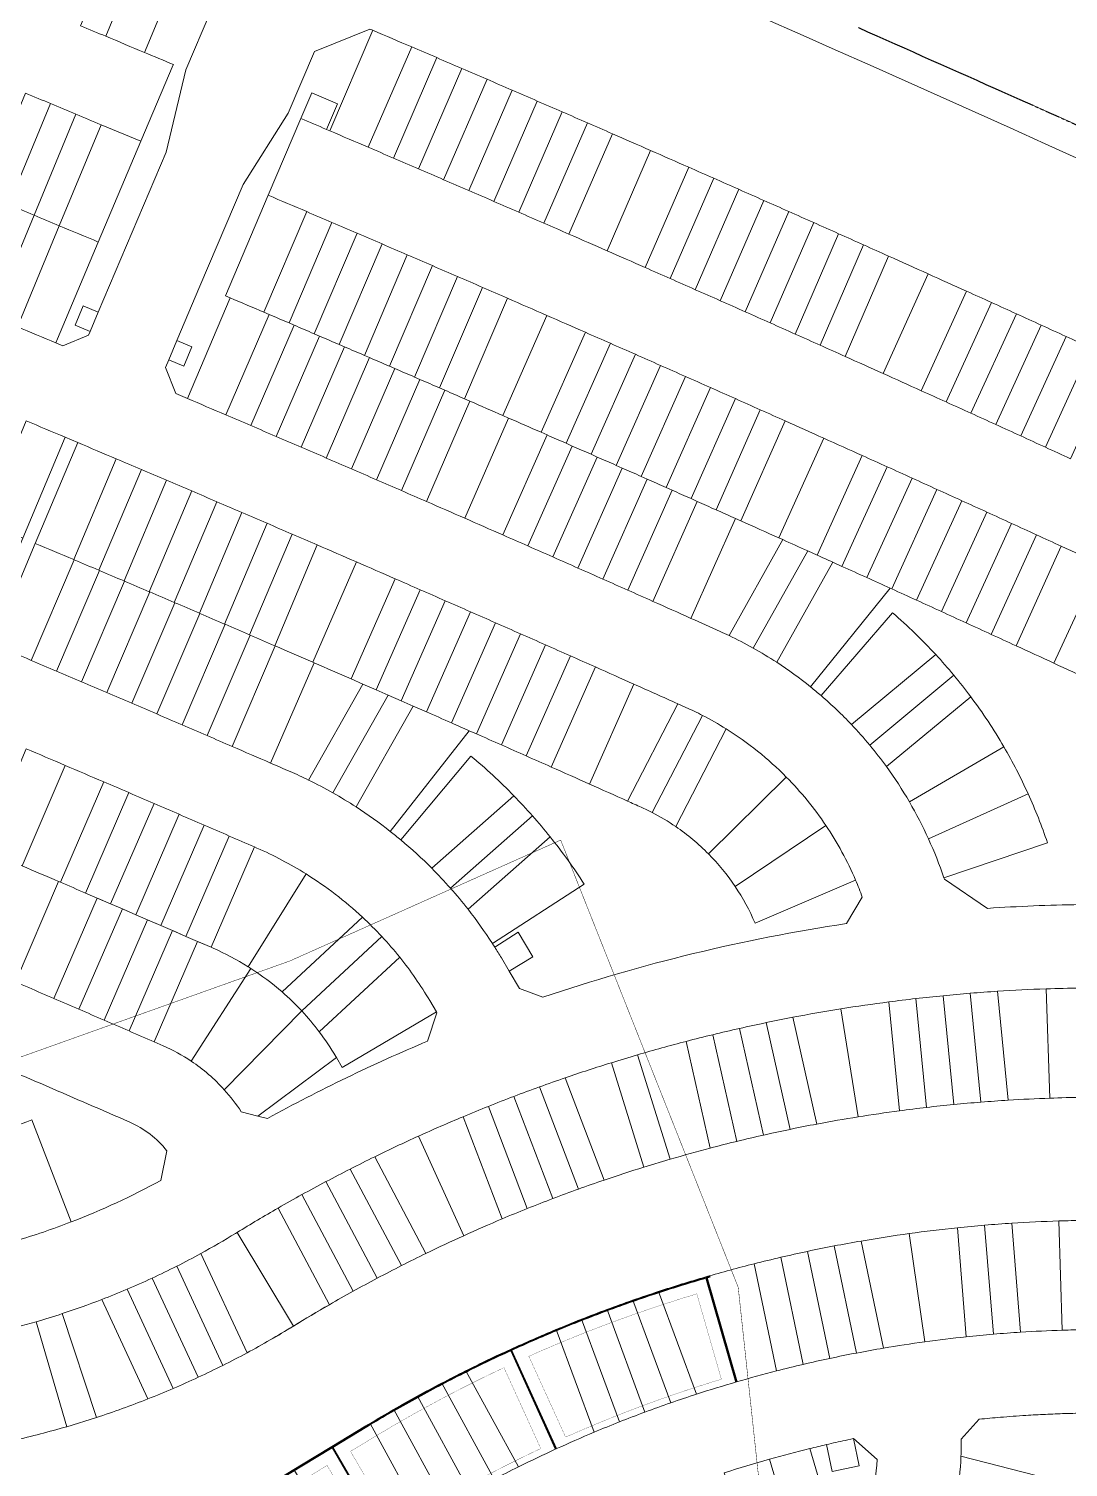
# Model space of a CAD drawing. Header units: centimetres. Extents: x -6122352 to 4157695, y -1694241 to 1947892.
# Drawn here: x 1946806 to 2174982, y -156000 to 159717 of the extents above; entities that cross this region are included whole.
import ezdxf

# ---------------------------------------------------------------- set-up
doc = ezdxf.new("R2010")
doc.units = ezdxf.units.CM
doc.header["$MEASUREMENT"] = 0
doc.linetypes.add('23585-XR-AR-DAMAC PLOT LIMITS$0$PHANTOM2', pattern=[1.25, 0.625, -0.125, 0.125, -0.125, 0.125, -0.125])
doc.linetypes.add('XR-AR-END-SETTING OUT PLAN$0$23261-XR-AR-SI-GF$0$HIDDEN', pattern=[0.375, 0.25, -0.125])
for name, color, linetype, lineweight, true_color in [('08-Compound Wall-2', 6, 'Continuous', 25, 0xff00ff), ('23585-XR-AR-DAMAC PLOT LIMITS$0$1-End units', 7, 'Continuous', 5, 0xf8991e), ('23585-XR-AR-DAMAC PLOT LIMITS$0$1-Open Space', 7, 'Continuous', 5, 0x90cf5a), ('23585-XR-AR-DAMAC PLOT LIMITS$0$1-Utility', 7, 'Continuous', 5, 0x8db1ff)]:
    doc.layers.add(name, color=color, linetype=linetype, lineweight=lineweight, true_color=true_color)
for name, color, linetype in [('23585-XR-AR-BOUNDARY WALLS AND SETBACKS$0$setback', 7, 'XR-AR-END-SETTING OUT PLAN$0$23261-XR-AR-SI-GF$0$HIDDEN'), ('23585-XR-AR-DAMAC PLOT LIMITS$0$PROJECT_LIMIT', 1, 'Continuous'), ('@MI-REF LAYER', 7, 'Continuous')]:
    doc.layers.add(name, color=color, linetype=linetype)
doc.layers.add('23585-XR-AR-DAMAC PLOT LIMITS$0$1-Mid units', color=41, linetype='Continuous', lineweight=5)
doc.layers.add('A-ANNO-TEXT', color=3, linetype='Continuous', lineweight=25)
doc.layers.add('23585-XR-AR-DAMAC PLOT LIMITS$0$D-Phase New', color=7, linetype='Continuous', true_color=0x000080)

# ---------------------------------------------------------------- blocks, each defined once
blk = doc.blocks.new('23585-XR-AR-BOUNDARY WALLS AND SETBACKS')
at = {"layer": '08-Compound Wall-2'}
for points in [[(497874.08, 2770322.56, -0.008688), (497877.61, 2770332.85, -0.004792), (497879.7, 2770338.48, -0.00479), (497881.91, 2770344.06, -0.00479), (497884.22, 2770349.6, -0.004792), (497886.64, 2770355.09, -0.008718), (497891.3, 2770364.96)], [(497896.93, 2770315.23), (497874.3, 2770322.59, -0.008609), (497877.79, 2770332.78, -0.004792), (497879.89, 2770338.41, -0.00479), (497882.09, 2770343.98, -0.00479), (497884.4, 2770349.52, -0.004792), (497886.82, 2770355.01, -0.008638), (497891.44, 2770364.78), (497912.75, 2770354.19)], [(497891.3, 2770364.96, -0.000678), (497891.68, 2770365.72, -0.000678)], [(497891.52, 2770364.96, -0.000679), (497891.9, 2770365.72, -0.000679)], [(497863.29, 2770279.23), (497865.02, 2770287.85, -0.000808), (497865.22, 2770288.84, -0.004793), (497866.47, 2770294.71, -0.00479), (497867.84, 2770300.55, -0.00479), (497869.32, 2770306.37, -0.004792), (497870.91, 2770312.15, -0.008684), (497874.08, 2770322.56)], [(497886.76, 2770274.21), (497863.5, 2770279.28), (497865.21, 2770287.81, -0.000808), (497865.41, 2770288.8, -0.004793), (497866.67, 2770294.66, -0.00479), (497868.04, 2770300.5, -0.00479), (497869.52, 2770306.31, -0.004792), (497871.11, 2770312.1, -0.008603), (497874.24, 2770322.4), (497896.87, 2770315.04)]]:
    blk.add_lwpolyline(points, format="xyb", dxfattribs=at)
for points in [[(497891.52, 2770364.96), (497912.84, 2770354.37)], [(497880.78, 2770244.4), (497857.2, 2770248.89), (497859, 2770257.86), (497860.18, 2770263.74), (497861.36, 2770269.63), (497861.75, 2770271.56), (497863.29, 2770279.23)], [(497880.82, 2770244.6), (497857.44, 2770249.05), (497859.2, 2770257.82), (497860.38, 2770263.7), (497861.56, 2770269.59), (497861.95, 2770271.52), (497863.46, 2770279.09), (497886.72, 2770274.01)]]:
    blk.add_lwpolyline(points, dxfattribs=at)
at = {"layer": '23585-XR-AR-BOUNDARY WALLS AND SETBACKS$0$setback', "ltscale": 40, "const_width": 0.05}
for points in [[(497896.41, 2770318.45), (497877.87, 2770324.48, -0.006274), (497880.43, 2770331.83, -0.004792), (497882.5, 2770337.4, -0.00479), (497884.69, 2770342.93, -0.00479), (497886.98, 2770348.41, -0.004792), (497889.37, 2770353.85, -0.006294), (497892.67, 2770360.93), (497910.13, 2770352.25, 0.005322), (497907.51, 2770346.65, 0.00519), (497905.07, 2770341.13, 0.005188), (497902.74, 2770335.56, 0.005188), (497900.53, 2770329.95, 0.00519), (497898.44, 2770324.29, 0.005322)], [(497885.86, 2770277.37), (497866.81, 2770281.53), (497867.96, 2770287.26, -0.000808), (497868.16, 2770288.24, -0.004793), (497869.4, 2770294.05, -0.00479), (497870.76, 2770299.84, -0.00479), (497872.22, 2770305.6, -0.004792), (497873.8, 2770311.33, -0.006261), (497876.02, 2770318.77), (497894.57, 2770312.74, 0.005325), (497892.79, 2770306.81, 0.00519), (497891.18, 2770300.99, 0.005188), (497889.68, 2770295.15, 0.005188), (497888.32, 2770289.27, 0.005148), (497887.08, 2770283.42), (497887.07, 2770283.37)], [(497879.89, 2770247.62), (497860.74, 2770251.27), (497861.94, 2770257.27), (497863.12, 2770263.15), (497864.3, 2770269.04, 0.000008), (497864.3, 2770269.04), (497864.69, 2770270.97), (497865.63, 2770275.65), (497884.68, 2770271.49), (497883.81, 2770267.14), (497883.47, 2770265.44), (497882.29, 2770259.55), (497881.11, 2770253.67)]]:
    blk.add_lwpolyline(points, format="xyb", close=True, dxfattribs=at)
blk = doc.blocks.new('A$C9d9485f6')
at = {"layer": 'A-ANNO-TEXT', "rotation": 312.4881850805905}
blk.add_blockref('23585-XR-AR-BOUNDARY WALLS AND SETBACKS', (-2377088.53, -1504219.25), dxfattribs=at)
blk = doc.blocks.new('23585-XR-AR-DAMAC PLOT LIMITS')
at = {"layer": '23585-XR-AR-DAMAC PLOT LIMITS$0$1-End units', "color": 251, "true_color": 0x636466}
for points in [[(497779.76, 2770531.13, 0.000344), (497771.35, 2770527.53), (497761.87, 2770549.57, -0.000347), (497770.39, 2770553.23)], [(497771.35, 2770527.53, 0.000344), (497762.94, 2770523.91), (497753.14, 2770545.81, -0.000356), (497761.87, 2770549.57)], [(497851.98, 2770515.75, 0.000346), (497843.54, 2770512.22), (497834.27, 2770534.35, -0.000346), (497842.74, 2770537.89)], [(497843.54, 2770512.22, 0.000346), (497835.11, 2770508.67), (497825.72, 2770530.76, -0.00035), (497834.27, 2770534.35)], [(497718.94, 2770504.73, 0.000344), (497710.57, 2770501.04), (497700.76, 2770522.94, -0.000343), (497709.13, 2770526.63)], [(497710.57, 2770501.04, 0.000344), (497702.2, 2770497.34), (497692.39, 2770519.24, -0.000343), (497700.76, 2770522.94)], [(497790.93, 2770489.9), (497788.89, 2770489.02, 0.000228), (497783.35, 2770486.64), (497782.52, 2770486.28), (497773.03, 2770508.32, -0.00035), (497781.54, 2770511.99)], [(497782.52, 2770486.28, 0.000346), (497774.12, 2770482.66), (497764.52, 2770504.65, -0.00035), (497773.03, 2770508.32)], [(497658.39, 2770477.72, 0.000344), (497650.05, 2770473.95), (497640.14, 2770495.8, -0.000347), (497648.58, 2770499.63)], [(497811.32, 2770469.33, 0.025241), (497802.3, 2770467.48), (497794.42, 2770491.4), (497796.44, 2770492.26, -0.000227), (497801.96, 2770494.62, -0.000213), (497807.13, 2770496.83)], [(497823.48, 2770470.36, 0.025241), (497814.29, 2770469.73), (497811.46, 2770493.57, -0.028669), (497824.64, 2770494.37)], [(497849.68, 2770491.72), (497844.56, 2770468.27, 0.025241), (497835.47, 2770469.78), (497836.63, 2770493.79, -0.028669)], [(497860.84, 2770488.69), (497853.4, 2770465.87, 0.025102), (497844.56, 2770468.27), (497849.68, 2770491.72, -0.025102)], [(497790.9, 2770463.73, 0.005895), (497788.91, 2770462.9, 0.000266), (497782.48, 2770460.12), (497772.95, 2770482.15), (497774.12, 2770482.66, -0.000346), (497782.52, 2770486.28), (497783.35, 2770486.64)], [(497871.65, 2770484.55), (497861.96, 2770462.6, 0.025102), (497853.4, 2770465.87), (497860.84, 2770488.69, -0.025102)], [(497730.14, 2770463.44, 0.000294), (497723.02, 2770460.3), (497721.77, 2770459.74), (497712.05, 2770481.68, -0.00035), (497720.53, 2770485.43)], [(497721.77, 2770459.74, 0.000299), (497714.55, 2770456.54), (497713.4, 2770456.03), (497703.49, 2770477.89, -0.000353), (497712.05, 2770481.68)], [(497782.48, 2770460.12, 0.000348), (497774.09, 2770456.48), (497764.46, 2770478.47, -0.000171), (497768.62, 2770480.27, -0.000179), (497772.95, 2770482.15)], [(497609.83, 2770455.54, 0.000344), (497601.52, 2770451.69), (497591.35, 2770473.43, -0.000347), (497599.77, 2770477.32)], [(497919.38, 2770453.98), (497918.01, 2770452.44, 0.005209), (497913.35, 2770447.09), (497895.09, 2770462.67, -0.005209), (497900.08, 2770468.39), (497901.45, 2770469.93)], [(497741.11, 2770442.05, 0.000348), (497732.74, 2770438.35), (497723.02, 2770460.3, -0.000294), (497730.14, 2770463.44), (497731.48, 2770464.03)], [(497913.35, 2770447.09, 0.006729), (497907.5, 2770440.04), (497888.3, 2770454.47, -0.00731), (497895.09, 2770462.67)], [(497669.61, 2770436.37, 0.000304), (497662.31, 2770433.06), (497661.28, 2770432.59), (497651.34, 2770454.43, -0.000346), (497659.7, 2770458.23)], [(497732.74, 2770438.35, 0.000348), (497724.37, 2770434.64), (497714.55, 2770456.54, -0.000299), (497721.77, 2770459.74), (497723.02, 2770460.3)], [(497823.22, 2770428.04, 0.047931), (497813.93, 2770426.79), (497805.6, 2770449.43, -0.058078), (497822.3, 2770452.02)], [(497835.97, 2770451.26), (497832.39, 2770427.53, 0.046994), (497823.22, 2770428.04), (497822.3, 2770452.02, -0.046994)], [(497849.26, 2770447.95), (497841.31, 2770425.31, 0.046994), (497832.39, 2770427.53), (497835.97, 2770451.26, -0.046994)], [(497802.63, 2770422.75, 0.00035), (497794.23, 2770419.12), (497784.68, 2770441.13, -0.0004), (497794.33, 2770445.31)], [(497633.69, 2770419.96, 0.000351), (497625.27, 2770416.07), (497615.12, 2770437.82), (497623.72, 2770441.8)], [(497794.23, 2770419.12, 0.00035), (497785.84, 2770415.47), (497776.18, 2770437.44, -0.000353), (497784.68, 2770441.13)], [(497680.58, 2770414.99, 0.000348), (497672.25, 2770411.21), (497662.31, 2770433.06, -0.000304), (497669.61, 2770436.37), (497670.75, 2770436.89)], [(497958.8, 2770421.56), (497956.07, 2770418.49, 0.004359), (497952.75, 2770414.69), (497934.55, 2770430.33, -0.004359), (497938.14, 2770434.44), (497940.87, 2770437.51)], [(497893.08, 2770420.85, 0.006729), (497887.94, 2770413.27), (497867.89, 2770426.47, -0.00731), (497873.88, 2770435.28)], [(497952.75, 2770414.69, 0.007912), (497946.89, 2770407.66), (497927.96, 2770422.41, -0.008228), (497934.55, 2770430.33)], [(497887.94, 2770413.27, 0.006729), (497883.01, 2770405.55), (497862.17, 2770417.48, -0.00731), (497867.89, 2770426.47)], [(497643.31, 2770399.06), (497643.73, 2770398.16, 0.000349), (497635.42, 2770394.32), (497625.27, 2770416.07, -0.000351), (497633.69, 2770419.96)], [(497741.91, 2770396.14, 0.00034), (497733.78, 2770392.53), (497733.55, 2770392.42), (497723.77, 2770414.34, -0.000353), (497732.24, 2770418.11)], [(497733.55, 2770392.42, 0.000345), (497725.31, 2770388.74), (497725.19, 2770388.69), (497715.18, 2770410.51, -0.000358), (497723.77, 2770414.34)], [(497939.56, 2770398.16, 0.007911), (497934.24, 2770390.72), (497914.39, 2770404.22, -0.00854), (497920.62, 2770412.91)], [(497772.37, 2770379.87, 0.022866), (497763.37, 2770377.96), (497755.5, 2770402.16), (497758.37, 2770403.43, -0.000229), (497763.86, 2770405.85, -0.000165), (497767.8, 2770407.58)], [(497784.51, 2770381.12, 0.022866), (497775.34, 2770380.31), (497772.14, 2770404.1, -0.025741), (497784.93, 2770405.15)], [(497809.66, 2770403.44), (497805.64, 2770379.78, 0.022866), (497796.51, 2770380.91), (497796.92, 2770404.94, -0.025741)], [(497934.24, 2770390.72, 0.007916), (497929.15, 2770383.11), (497908.49, 2770395.35, -0.008501), (497914.39, 2770404.22)], [(497751.96, 2770374.24, 0.011109), (497747.84, 2770372.52, 0.00018), (497743.55, 2770370.61), (497733.78, 2770392.53, -0.00034), (497741.91, 2770396.14), (497744.47, 2770397.28)], [(497871.08, 2770384.72, 0.00674), (497866.92, 2770376.55), (497845.2, 2770386.78, -0.00761), (497850.24, 2770396.65)], [(497743.55, 2770370.61, 0.000351), (497735.2, 2770366.87), (497725.31, 2770388.74, -0.000345), (497733.55, 2770392.42), (497733.78, 2770392.53)], [(497981.29, 2770390.98), (497984.57, 2770385.95), (497964.25, 2770372.69, 0.031213), (497958.12, 2770379.62), (497979.57, 2770393.61)], [(497681.45, 2770368.92, 0.00035), (497673.13, 2770365.11), (497663.12, 2770386.93, -0.000349), (497671.45, 2770390.73)], [(497670.4, 2770363.86, 0.00035), (497662.09, 2770360.04), (497651.97, 2770381.81, -0.000353), (497660.4, 2770385.68)], [(497864.32, 2770371.14, 0.006729), (497860.53, 2770362.8), (497838.21, 2770371.66, -0.00731), (497842.6, 2770381.37)], [(497916.98, 2770362.42, 0.007917), (497912.79, 2770354.28), (497891.3, 2770364.96, -0.008724), (497896.31, 2770374.67)], [(497691.46, 2770347.1, 0.000351), (497683.14, 2770343.3), (497673.13, 2770365.11, -0.00035), (497681.45, 2770368.92), (497681.57, 2770368.97)], [(497912.79, 2770354.28, 0.007899), (497908.88, 2770346.02), (497886.64, 2770355.09, -0.008718), (497891.3, 2770364.96)], [(497773.19, 2770336.79, 0.037147), (497765.04, 2770333.87), (497764.56, 2770333.66), (497754.74, 2770355.56), (497755.28, 2770355.8, -0.037147), (497766.78, 2770359.92)], [(497782.32, 2770338.55, 0.036804), (497773.89, 2770336.98, 0.003123), (497773.19, 2770336.79), (497766.78, 2770359.92, -0.047467), (497782.14, 2770362.64)], [(497808.39, 2770360.59), (497803.48, 2770337.09), (497800.97, 2770337.62), (497800.69, 2770337.68, 0.027615), (497794.32, 2770338.64), (497794.14, 2770362.73, -0.035143), (497805.6, 2770361.17)], [(497951.78, 2770337.66), (497930.2, 2770348.18, -0.008444), (497934.46, 2770356.28), (497956.06, 2770345.75, 0.009273)], [(497851.67, 2770340.5, 0.006729), (497848.71, 2770331.83), (497825.89, 2770339.28, -0.00731), (497829.35, 2770349.36)], [(497951.78, 2770337.66, 0.00911), (497947.86, 2770329.57), (497925.71, 2770338.83, -0.009577), (497930.2, 2770348.18)], [(497731.71, 2770318.93), (497731.32, 2770318.75, 0.000337), (497723.38, 2770315.16), (497713.47, 2770337.01, -0.000356), (497721.89, 2770340.83)], [(497789.58, 2770314.69, 0.061491), (497780.05, 2770313.59), (497773.89, 2770336.98, -0.036804), (497782.32, 2770338.55, -0.025758), (497788.32, 2770338.91)], [(497794.32, 2770338.64, -0.027615), (497800.69, 2770337.68), (497800.97, 2770337.62), (497798.83, 2770316.23), (497795.69, 2770314.17, 0.039222), (497789.58, 2770314.69), (497788.32, 2770338.91, -0.025758)], [(497848.71, 2770331.83, 0.006729), (497845.98, 2770323.08), (497822.73, 2770329.11, -0.00731), (497825.89, 2770339.28)], [(497723.38, 2770315.16), (497722.87, 2770314.92, 0.000232), (497717.41, 2770312.44), (497715.05, 2770311.37), (497705.02, 2770333.18, -0.000357), (497713.47, 2770337.01)], [(497780.05, 2770313.59, 0.045197), (497773.37, 2770311.31), (497771.44, 2770310.45), (497761.64, 2770332.35), (497761.82, 2770332.44), (497764.56, 2770333.66), (497765.04, 2770333.87, -0.037147), (497773.19, 2770336.79, -0.003124), (497773.89, 2770336.98)], [(497899.85, 2770323.79, 0.007905), (497896.9, 2770315.13), (497874.08, 2770322.56, -0.008688), (497877.61, 2770332.85)], [(497749.53, 2770300.64, 0.000233), (497744.05, 2770298.17), (497741.19, 2770296.87), (497731.32, 2770318.75), (497731.71, 2770318.93, -0.000232), (497737.18, 2770321.4), (497739.73, 2770322.54)], [(497896.9, 2770315.13, 0.007903), (497894.23, 2770306.39), (497870.91, 2770312.15, -0.008684), (497874.08, 2770322.56)], [(497741.19, 2770296.87, 0.000233), (497735.72, 2770294.4), (497732.85, 2770293.1), (497722.87, 2770314.92), (497723.38, 2770315.16, -0.000337), (497731.32, 2770318.75)], [(497839.96, 2770299.85, 0.006726), (497838.1, 2770290.89), (497814.57, 2770295.6, -0.0072), (497816.71, 2770305.88)], [(497838.1, 2770290.89), (497838.06, 2770290.69, -0.014228), (497835.54, 2770279.38), (497812.61, 2770286.63, 0.012278), (497814.5, 2770295.24), (497814.57, 2770295.6)], [(497888.54, 2770283.08), (497886.74, 2770274.11), (497863.29, 2770279.23), (497865.02, 2770287.85, -0.000808), (497865.22, 2770288.84)], [(497788.27, 2770270.29, -0.020043), (497783.06, 2770258.45), (497762.28, 2770270.61, 0.016782), (497765.94, 2770279.07)], [(497828.29, 2770256.5, -0.014767), (497823.66, 2770245.4), (497801.79, 2770255.28, 0.012788), (497805.36, 2770263.75)], [(497820.76, 2770239.25, -0.014768), (497815.12, 2770228.62), (497794.95, 2770241.72, 0.012789), (497799.23, 2770249.86)]]:
    blk.add_lwpolyline(points, format="xyb", close=True, dxfattribs=at)
blk.add_lwpolyline([(497863.29, 2770279.23), (497886.74, 2770274.11), (497885.28, 2770266.84), (497884.94, 2770265.14), (497861.36, 2770269.63), (497861.75, 2770271.56)], close=True, dxfattribs=at)
at = {"layer": '23585-XR-AR-DAMAC PLOT LIMITS$0$1-Mid units', "color": 251, "true_color": 0x636466}
for points in [[(497807.36, 2770542.88, 0.000226), (497801.84, 2770540.54), (497792.47, 2770562.64, -0.000225), (497797.99, 2770564.98)], [(497812.89, 2770545.21, 0.000226), (497807.36, 2770542.88), (497797.99, 2770564.98, -0.000225), (497803.52, 2770567.31)], [(497801.84, 2770540.54, 0.000226), (497796.31, 2770538.2), (497786.95, 2770560.29, -0.000225), (497792.47, 2770562.64)], [(497796.31, 2770538.2, 0.000226), (497790.79, 2770535.85), (497781.43, 2770557.94, -0.000225), (497786.95, 2770560.29)], [(497785.27, 2770533.49, 0.000226), (497779.76, 2770531.13), (497770.39, 2770553.23, -0.000225), (497775.91, 2770555.59)], [(497790.79, 2770535.85, 0.000226), (497785.27, 2770533.49), (497775.91, 2770555.59, -0.000225), (497781.43, 2770557.94)], [(497757.44, 2770521.53, 0.000226), (497751.93, 2770519.14), (497742.12, 2770541.05, -0.000225), (497747.63, 2770543.43)], [(497762.94, 2770523.91, 0.000226), (497757.44, 2770521.53), (497747.63, 2770543.43, -0.000225), (497753.14, 2770545.81)], [(497751.93, 2770519.14, 0.000226), (497746.42, 2770516.75), (497736.62, 2770538.66, -0.000225), (497742.12, 2770541.05)], [(497746.42, 2770516.75, 0.000226), (497740.92, 2770514.36), (497731.12, 2770536.26, -0.000225), (497736.62, 2770538.66)], [(497735.42, 2770511.96, 0.000226), (497729.93, 2770509.55), (497720.12, 2770531.46, -0.000225), (497725.62, 2770533.86)], [(497740.92, 2770514.36, 0.000226), (497735.42, 2770511.96), (497725.62, 2770533.86, -0.000225), (497731.12, 2770536.26)], [(497729.93, 2770509.55, 0.000226), (497724.43, 2770507.14), (497714.62, 2770529.05, -0.000225), (497720.12, 2770531.46)], [(497835.11, 2770508.67, 0.000227), (497829.58, 2770506.34), (497820.19, 2770528.43, -0.000226), (497825.72, 2770530.76)], [(497724.43, 2770507.14, 0.000226), (497718.94, 2770504.73), (497709.13, 2770526.63, -0.000225), (497714.62, 2770529.05)], [(497829.58, 2770506.34, 0.000227), (497824.05, 2770504.01), (497814.66, 2770526.1, -0.000226), (497820.19, 2770528.43)], [(497824.05, 2770504.01, 0.000227), (497818.52, 2770501.67), (497809.14, 2770523.76, -0.000226), (497814.66, 2770526.1)], [(497813, 2770499.33, 0.000227), (497807.48, 2770496.98), (497798.09, 2770519.06, -0.000226), (497803.61, 2770521.41)], [(497818.52, 2770501.67, 0.000227), (497813, 2770499.33), (497803.61, 2770521.41, -0.000226), (497809.14, 2770523.76)], [(497702.2, 2770497.34, 0.000226), (497696.71, 2770494.9), (497686.91, 2770516.81, -0.000225), (497692.39, 2770519.24)], [(497807.48, 2770496.98), (497807.13, 2770496.83, 0.000213), (497801.96, 2770494.62), (497792.57, 2770516.71, -0.000226), (497798.09, 2770519.06)], [(497691.23, 2770492.46, 0.000226), (497685.75, 2770490.02), (497675.95, 2770511.92, -0.000225), (497681.43, 2770514.37)], [(497696.71, 2770494.9, 0.000226), (497691.23, 2770492.46), (497681.43, 2770514.37, -0.000225), (497686.91, 2770516.81)], [(497796.44, 2770492.26), (497794.42, 2770491.4, 0.000144), (497790.93, 2770489.9), (497781.54, 2770511.99, -0.000226), (497787.06, 2770514.35)], [(497801.96, 2770494.62, 0.000227), (497796.44, 2770492.26), (497787.06, 2770514.35, -0.000226), (497792.57, 2770516.71)], [(497685.75, 2770490.02, 0.000226), (497680.28, 2770487.57), (497670.47, 2770509.47, -0.000225), (497675.95, 2770511.92)], [(497680.28, 2770487.57, 0.000226), (497674.8, 2770485.11), (497664.99, 2770507.02, -0.000225), (497670.47, 2770509.47)], [(497674.8, 2770485.11, 0.000226), (497669.33, 2770482.65), (497659.52, 2770504.56, -0.000225), (497664.99, 2770507.02)], [(497663.86, 2770480.19, 0.000226), (497658.39, 2770477.72), (497648.58, 2770499.63, -0.000225), (497654.05, 2770502.1)], [(497669.33, 2770482.65, 0.000226), (497663.86, 2770480.19), (497654.05, 2770502.1, -0.000225), (497659.52, 2770504.56)], [(497768.62, 2770480.27, 0.000171), (497764.46, 2770478.47), (497763.11, 2770477.88), (497753.51, 2770499.88, -0.000226), (497759.01, 2770502.26)], [(497774.12, 2770482.66), (497772.95, 2770482.15, 0.000179), (497768.62, 2770480.27), (497759.01, 2770502.26, -0.000226), (497764.52, 2770504.65)], [(497763.11, 2770477.88, 0.000171), (497758.96, 2770476.08), (497757.61, 2770475.49), (497748, 2770497.48, -0.000226), (497753.51, 2770499.88)], [(497757.61, 2770475.49, 0.000171), (497753.46, 2770473.68), (497752.11, 2770473.09), (497742.5, 2770495.08, -0.000226), (497748, 2770497.48)], [(497746.62, 2770470.68, 0.000171), (497742.47, 2770468.87), (497741.12, 2770468.27), (497731.51, 2770490.27, -0.000226), (497737.01, 2770492.68)], [(497752.11, 2770473.09, 0.000171), (497747.96, 2770471.27), (497746.62, 2770470.68), (497737.01, 2770492.68, -0.000226), (497742.5, 2770495.08)], [(497830.64, 2770494.24), (497829.49, 2770470.27, 0.016443), (497823.48, 2770470.36), (497824.64, 2770494.37, -0.013016)], [(497836.63, 2770493.79), (497835.47, 2770469.78, 0.016443), (497829.49, 2770470.27), (497830.64, 2770494.24, -0.013016)], [(497741.12, 2770468.27, 0.000171), (497736.98, 2770466.45), (497735.63, 2770465.86), (497726.02, 2770487.85, -0.000226), (497731.51, 2770490.27)], [(497802.3, 2770467.48, 0.016443), (497796.53, 2770465.79), (497788.89, 2770489.02), (497790.93, 2770489.9, -0.000144), (497794.42, 2770491.4)], [(497735.63, 2770465.86, 0.000171), (497731.48, 2770464.03), (497730.14, 2770463.44), (497720.53, 2770485.43, -0.000226), (497726.02, 2770487.85)], [(497796.53, 2770465.79, 0.016443), (497790.9, 2770463.73), (497783.35, 2770486.64, -0.000228), (497788.89, 2770489.02)], [(497713.4, 2770456.03, 0.00018), (497709.07, 2770454.1), (497707.92, 2770453.59), (497698.01, 2770475.45, -0.000226), (497703.49, 2770477.89)], [(497774.09, 2770456.48, 0.000228), (497768.58, 2770454.09), (497758.96, 2770476.08, -0.000171), (497763.11, 2770477.88), (497764.46, 2770478.47)], [(497601.52, 2770451.69, 0.000226), (497596.08, 2770449.17), (497585.91, 2770470.91, -0.000225), (497591.35, 2770473.43)], [(497707.92, 2770453.59, 0.00018), (497703.59, 2770451.66), (497702.44, 2770451.14), (497692.53, 2770473, -0.000226), (497698.01, 2770475.45)], [(497763.09, 2770451.69, 0.000228), (497757.59, 2770449.29), (497747.96, 2770471.27, -0.000171), (497752.11, 2770473.09), (497753.46, 2770473.68)], [(497768.58, 2770454.09, 0.000228), (497763.09, 2770451.69), (497753.46, 2770473.68, -0.000171), (497757.61, 2770475.49), (497758.96, 2770476.08)], [(497696.96, 2770448.69, 0.00018), (497692.63, 2770446.75), (497691.49, 2770446.24), (497681.58, 2770468.1, -0.000226), (497687.06, 2770470.55)], [(497702.44, 2770451.14, 0.00018), (497698.11, 2770449.21), (497696.96, 2770448.69), (497687.06, 2770470.55, -0.000226), (497692.53, 2770473)], [(497757.59, 2770449.29, 0.000228), (497752.09, 2770446.88), (497742.47, 2770468.87, -0.000171), (497746.62, 2770470.68), (497747.96, 2770471.27)], [(497691.49, 2770446.24, 0.00018), (497687.16, 2770444.29), (497686.02, 2770443.78), (497676.11, 2770465.64, -0.000226), (497681.58, 2770468.1)], [(497752.09, 2770446.88, 0.000228), (497746.6, 2770444.47), (497736.98, 2770466.45, -0.000171), (497741.12, 2770468.27), (497742.47, 2770468.87)], [(497686.02, 2770443.78, 0.00018), (497681.69, 2770441.83), (497680.55, 2770441.31), (497670.64, 2770463.17, -0.000226), (497676.11, 2770465.64)], [(497746.6, 2770444.47, 0.000228), (497741.11, 2770442.05), (497731.48, 2770464.03, -0.000171), (497735.63, 2770465.86), (497736.98, 2770466.45)], [(497675.08, 2770438.85, 0.00018), (497670.75, 2770436.89), (497669.61, 2770436.37), (497659.7, 2770458.23, -0.000226), (497665.17, 2770460.7)], [(497680.55, 2770441.31, 0.00018), (497676.22, 2770439.36), (497675.08, 2770438.85), (497665.17, 2770460.7, -0.000226), (497670.64, 2770463.17)], [(497724.37, 2770434.64, 0.000228), (497718.89, 2770432.2), (497709.07, 2770454.1, -0.00018), (497713.4, 2770456.03), (497714.55, 2770456.54)], [(497907.5, 2770440.04, 0.004409), (497903.77, 2770435.34), (497884.57, 2770449.76, -0.004118), (497888.3, 2770454.47)], [(497713.41, 2770429.76, 0.000228), (497707.93, 2770427.31), (497698.11, 2770449.21, -0.00018), (497702.44, 2770451.14), (497703.59, 2770451.66)], [(497718.89, 2770432.2, 0.000228), (497713.41, 2770429.76), (497703.59, 2770451.66, -0.00018), (497707.92, 2770453.59), (497709.07, 2770454.1)], [(497707.93, 2770427.31, 0.000228), (497702.46, 2770424.86), (497692.63, 2770446.75, -0.00018), (497696.96, 2770448.69), (497698.11, 2770449.21)], [(497813.93, 2770426.79, 0.030699), (497808.17, 2770425.06), (497799.88, 2770447.59, -0.020574), (497805.6, 2770449.43)], [(497903.77, 2770435.34, 0.004407), (497900.12, 2770430.58), (497880.93, 2770444.99, -0.004117), (497884.57, 2770449.76)], [(497702.46, 2770424.86, 0.000228), (497696.99, 2770422.4), (497687.16, 2770444.29, -0.00018), (497691.49, 2770446.24), (497692.63, 2770446.75)], [(497808.17, 2770425.06, 0.013728), (497805.67, 2770424.06, 0.000127), (497802.63, 2770422.75), (497794.33, 2770445.31), (497796.16, 2770446.1, -0.013729), (497799.88, 2770447.59)], [(497900.12, 2770430.58, 0.004408), (497896.56, 2770425.75), (497877.37, 2770440.16, -0.004117), (497880.93, 2770444.99)], [(497691.51, 2770419.93, 0.000228), (497686.05, 2770417.47), (497676.22, 2770439.36, -0.00018), (497680.55, 2770441.31), (497681.69, 2770441.83)], [(497696.99, 2770422.4, 0.000228), (497691.51, 2770419.93), (497681.69, 2770441.83, -0.00018), (497686.02, 2770443.78), (497687.16, 2770444.29)], [(497686.05, 2770417.47, 0.000228), (497680.58, 2770414.99), (497670.75, 2770436.89, -0.00018), (497675.08, 2770438.85), (497676.22, 2770439.36)], [(497896.56, 2770425.75, 0.004409), (497893.08, 2770420.85), (497873.88, 2770435.28, -0.004118), (497877.37, 2770440.16)], [(497625.27, 2770416.07, 0.000227), (497619.82, 2770413.55), (497609.68, 2770435.3, -0.000226), (497615.12, 2770437.82)], [(497785.84, 2770415.47, 0.000229), (497780.34, 2770413.07), (497770.68, 2770435.04, -0.000229), (497776.18, 2770437.44)], [(497614.38, 2770411.03, 0.000227), (497608.94, 2770408.5), (497598.79, 2770430.25, -0.000226), (497604.23, 2770432.78)], [(497619.82, 2770413.55, 0.000227), (497614.38, 2770411.03), (497604.23, 2770432.78, -0.000226), (497609.68, 2770435.3)], [(497774.85, 2770410.67, 0.000229), (497769.35, 2770408.26), (497759.69, 2770430.23, -0.000229), (497765.18, 2770432.64)], [(497780.34, 2770413.07, 0.000229), (497774.85, 2770410.67), (497765.18, 2770432.64, -0.000229), (497770.68, 2770435.04)], [(497769.35, 2770408.26), (497767.8, 2770407.58, 0.000165), (497763.86, 2770405.85), (497754.19, 2770427.81, -0.000229), (497759.69, 2770430.23)], [(497763.86, 2770405.85, 0.000229), (497758.37, 2770403.43), (497748.7, 2770425.4, -0.000229), (497754.19, 2770427.81)], [(497752.88, 2770401), (497749.98, 2770399.72), (497747.39, 2770398.58), (497737.73, 2770420.54, -0.000229), (497743.21, 2770422.97)], [(497758.37, 2770403.43), (497755.5, 2770402.16), (497752.88, 2770401), (497743.21, 2770422.97, -0.000229), (497748.7, 2770425.4)], [(497747.39, 2770398.58), (497744.47, 2770397.28), (497741.91, 2770396.14), (497732.24, 2770418.11, -0.000229), (497737.73, 2770420.54)], [(497946.89, 2770407.66, 0.005188), (497943.18, 2770402.95), (497924.24, 2770417.7, -0.00479), (497927.96, 2770422.41)], [(497883.01, 2770405.55, 0.004409), (497879.89, 2770400.42), (497859.06, 2770412.35, -0.004118), (497862.17, 2770417.48)], [(497943.18, 2770402.95, 0.005188), (497939.56, 2770398.16), (497920.62, 2770412.91, -0.004791), (497924.24, 2770417.7)], [(497629.97, 2770391.8, 0.000228), (497624.53, 2770389.28), (497614.38, 2770411.03, -0.000227), (497619.82, 2770413.55)], [(497635.42, 2770394.32, 0.000228), (497629.97, 2770391.8), (497619.82, 2770413.55, -0.000227), (497625.27, 2770416.07)], [(497725.19, 2770388.69, 0.000224), (497719.84, 2770386.29), (497719.72, 2770386.24), (497709.71, 2770408.05, -0.000229), (497715.18, 2770410.51)], [(497879.89, 2770400.42, 0.004408), (497876.86, 2770395.24), (497856.03, 2770407.17, -0.004117), (497859.06, 2770412.35)], [(497719.72, 2770386.24, 0.000224), (497714.36, 2770383.83), (497714.24, 2770383.78), (497704.24, 2770405.59, -0.000229), (497709.71, 2770408.05)], [(497876.86, 2770395.24, 0.004407), (497873.93, 2770390.01), (497853.1, 2770401.94, -0.004117), (497856.03, 2770407.17)], [(497714.24, 2770383.78, 0.000224), (497708.89, 2770381.37), (497708.77, 2770381.31), (497698.77, 2770403.13, -0.000229), (497704.24, 2770405.59)], [(497790.93, 2770405.19), (497790.51, 2770381.19, 0.014913), (497784.51, 2770381.12), (497784.93, 2770405.15, -0.012039)], [(497796.92, 2770404.94), (497796.51, 2770380.91, 0.014913), (497790.51, 2770381.19), (497790.93, 2770405.19, -0.012039)], [(497703.3, 2770378.84, 0.000224), (497697.96, 2770376.43), (497697.84, 2770376.37), (497687.83, 2770398.19, -0.000229), (497693.3, 2770400.66)], [(497708.77, 2770381.31, 0.000224), (497703.42, 2770378.9), (497703.3, 2770378.84), (497693.3, 2770400.66, -0.000229), (497698.77, 2770403.13)], [(497763.37, 2770377.96, 0.014913), (497757.61, 2770376.27), (497749.98, 2770399.72), (497752.88, 2770401), (497755.5, 2770402.16)], [(497873.93, 2770390.01, 0.004409), (497871.08, 2770384.72), (497850.24, 2770396.65, -0.004118), (497853.1, 2770401.94)], [(497697.84, 2770376.37, 0.000224), (497692.49, 2770373.95), (497692.37, 2770373.89), (497682.37, 2770395.71, -0.000229), (497687.83, 2770398.19)], [(497757.61, 2770376.27, 0.014913), (497751.96, 2770374.24), (497744.47, 2770397.28), (497747.39, 2770398.58), (497749.98, 2770399.72)], [(497692.37, 2770373.89, 0.000224), (497687.03, 2770371.46), (497686.91, 2770371.41), (497676.9, 2770393.22, -0.000229), (497682.37, 2770395.71)], [(497929.15, 2770383.11, 0.00519), (497925.95, 2770378.03), (497905.3, 2770390.27, -0.004792), (497908.49, 2770395.35)], [(497686.91, 2770371.41, 0.000224), (497681.57, 2770368.97), (497681.45, 2770368.92), (497671.45, 2770390.73, -0.000229), (497676.9, 2770393.22)], [(497735.2, 2770366.87, 0.00023), (497729.72, 2770364.42), (497719.84, 2770386.29, -0.000224), (497725.19, 2770388.69), (497725.31, 2770388.74)], [(497925.95, 2770378.03, 0.005188), (497922.85, 2770372.89), (497902.2, 2770385.13, -0.00479), (497905.3, 2770390.27)], [(497729.72, 2770364.42, 0.00023), (497724.25, 2770361.96), (497714.36, 2770383.83, -0.000224), (497719.72, 2770386.24), (497719.84, 2770386.29)], [(497922.85, 2770372.89, 0.005188), (497919.86, 2770367.69), (497899.21, 2770379.93, -0.004791), (497902.2, 2770385.13)], [(497724.25, 2770361.96, 0.00023), (497718.78, 2770359.5), (497708.89, 2770381.37, -0.000224), (497714.24, 2770383.78), (497714.36, 2770383.83)], [(497713.31, 2770357.03, 0.00023), (497707.84, 2770354.56), (497697.96, 2770376.43, -0.000224), (497703.3, 2770378.84), (497703.42, 2770378.9)], [(497718.78, 2770359.5, 0.00023), (497713.31, 2770357.03), (497703.42, 2770378.9, -0.000224), (497708.77, 2770381.31), (497708.89, 2770381.37)], [(497919.86, 2770367.69, 0.005191), (497916.98, 2770362.42), (497896.31, 2770374.67, -0.004793), (497899.21, 2770379.93)], [(497707.84, 2770354.56, 0.00023), (497702.38, 2770352.08), (497692.49, 2770373.95, -0.000224), (497697.84, 2770376.37), (497697.96, 2770376.43)], [(497702.38, 2770352.08, 0.00023), (497696.92, 2770349.59), (497687.03, 2770371.46, -0.000224), (497692.37, 2770373.89), (497692.49, 2770373.95)], [(497696.92, 2770349.59, 0.00023), (497691.46, 2770347.1), (497681.57, 2770368.97, -0.000224), (497686.91, 2770371.41), (497687.03, 2770371.46)], [(497860.53, 2770362.8, 0.004409), (497858.16, 2770357.29), (497835.85, 2770366.14, -0.004118), (497838.21, 2770371.66)], [(497858.16, 2770357.29, 0.004407), (497855.9, 2770351.73), (497833.59, 2770360.58, -0.004117), (497835.85, 2770366.14)], [(497788.32, 2770338.91, 0.025758), (497782.32, 2770338.55), (497782.14, 2770362.64, -0.018233), (497788.14, 2770362.91)], [(497794.14, 2770362.73), (497794.32, 2770338.64, 0.025758), (497788.32, 2770338.91), (497788.14, 2770362.91, -0.018233)], [(497855.9, 2770351.73, 0.004407), (497853.74, 2770346.13), (497831.43, 2770354.99, -0.004117), (497833.59, 2770360.58)], [(497764.56, 2770333.66), (497761.64, 2770332.35), (497759.08, 2770331.22), (497749.26, 2770353.12, -0.000231), (497754.74, 2770355.56)], [(497853.74, 2770346.13, 0.004409), (497851.67, 2770340.5), (497829.35, 2770349.36, -0.004118), (497831.43, 2770354.99)], [(497908.88, 2770346.02, 0.00519), (497906.45, 2770340.54), (497884.22, 2770349.6, -0.004792), (497886.64, 2770355.09)], [(497753.6, 2770328.77), (497750.68, 2770327.46), (497748.13, 2770326.32), (497738.31, 2770348.22, -0.000231), (497743.78, 2770350.67)], [(497759.08, 2770331.22), (497756.16, 2770329.91), (497753.6, 2770328.77), (497743.78, 2770350.67, -0.000231), (497749.26, 2770353.12)], [(497748.13, 2770326.32), (497745.2, 2770325), (497742.65, 2770323.86), (497732.83, 2770345.76, -0.000231), (497738.31, 2770348.22)], [(497906.45, 2770340.54, 0.005188), (497904.13, 2770335), (497881.91, 2770344.06, -0.00479), (497884.22, 2770349.6)], [(497742.65, 2770323.86), (497739.73, 2770322.54), (497737.18, 2770321.4), (497727.36, 2770343.3, -0.000231), (497732.83, 2770345.76)], [(497904.13, 2770335, 0.005188), (497901.93, 2770329.42), (497879.7, 2770338.48, -0.00479), (497881.91, 2770344.06)], [(497737.18, 2770321.4, 0.000232), (497731.71, 2770318.93), (497721.89, 2770340.83, -0.000231), (497727.36, 2770343.3)], [(497901.93, 2770329.42, 0.00519), (497899.85, 2770323.79), (497877.61, 2770332.85, -0.004792), (497879.7, 2770338.48)], [(497771.44, 2770310.45, 0.000233), (497765.96, 2770308), (497756.16, 2770329.91), (497756.34, 2770329.99), (497759.08, 2770331.22), (497761.64, 2770332.35)], [(497765.96, 2770308, 0.000233), (497760.48, 2770305.55), (497750.68, 2770327.46), (497750.87, 2770327.54), (497753.6, 2770328.77), (497756.16, 2770329.91)], [(497845.98, 2770323.08, 0.004409), (497844.32, 2770317.32), (497821.09, 2770323.34, -0.004118), (497822.73, 2770329.11)], [(497755, 2770303.1, 0.000233), (497749.53, 2770300.64), (497739.73, 2770322.54), (497739.92, 2770322.63), (497742.65, 2770323.86), (497745.2, 2770325)], [(497760.48, 2770305.55, 0.000233), (497755, 2770303.1), (497745.2, 2770325), (497745.39, 2770325.09), (497748.13, 2770326.32), (497750.68, 2770327.46)], [(497844.32, 2770317.32, 0.004407), (497842.77, 2770311.52), (497819.53, 2770317.54, -0.004117), (497821.09, 2770323.34)], [(497842.77, 2770311.52, 0.004407), (497841.31, 2770305.7), (497818.08, 2770311.72, -0.004117), (497819.53, 2770317.54)], [(497841.31, 2770305.7, 0.004409), (497839.96, 2770299.85), (497816.71, 2770305.88, -0.004118), (497818.08, 2770311.72)], [(497894.23, 2770306.39, 0.00519), (497892.63, 2770300.61), (497869.32, 2770306.37, -0.004792), (497870.91, 2770312.15)], [(497892.63, 2770300.61, 0.005188), (497891.14, 2770294.79), (497867.84, 2770300.55, -0.00479), (497869.32, 2770306.37)], [(497891.14, 2770294.79, 0.005188), (497889.78, 2770288.95), (497866.48, 2770294.71, -0.00479), (497867.84, 2770300.55)], [(497889.78, 2770288.95, 0.005148), (497888.55, 2770283.13), (497888.54, 2770283.08), (497865.22, 2770288.84, -0.004793), (497866.48, 2770294.71)], [(497835.54, 2770279.38, -0.007373), (497833.98, 2770273.58), (497811.09, 2770280.82, 0.00836), (497812.61, 2770286.63)], [(497833.98, 2770273.58, -0.007367), (497832.25, 2770267.84), (497809.37, 2770275.07, 0.008351), (497811.09, 2770280.82)], [(497832.25, 2770267.84, -0.007367), (497830.36, 2770262.14), (497807.46, 2770269.38, 0.008351), (497809.37, 2770275.07)], [(497830.36, 2770262.14, -0.007373), (497828.29, 2770256.5), (497805.36, 2770263.75, 0.008361), (497807.46, 2770269.38)]]:
    blk.add_lwpolyline(points, format="xyb", close=True, dxfattribs=at)
at = {"layer": '23585-XR-AR-DAMAC PLOT LIMITS$0$1-Open Space', "color": 251, "true_color": 0x636466}
for points in [[(498007.6, 2770688.64, 0.020061), (497512.94, 2770477.04, 0.002758), (497503.01, 2770472.24, 0.01485), (497288.75, 2770359.31)], [(497886.41, 2770480.56, 0.013179), (497873.4, 2770465.15), (497862.29, 2770462.45), (497861.96, 2770462.6), (497871.65, 2770484.55, 0.025102), (497860.84, 2770488.69, 0.025102), (497849.68, 2770491.72, 0.028669), (497836.63, 2770493.79, 0.013016), (497830.64, 2770494.24, 0.013016), (497824.64, 2770494.37, 0.028669), (497811.46, 2770493.57), (497814.29, 2770469.73, 0.008212), (497811.32, 2770469.33), (497807.13, 2770496.83), (497807.48, 2770496.98, -0.000227), (497813, 2770499.33, -0.000227), (497818.52, 2770501.67, -0.000227), (497824.05, 2770504.01, -0.000227), (497829.58, 2770506.34, -0.000227), (497835.11, 2770508.67, -0.000346), (497843.54, 2770512.22, -0.000346), (497851.98, 2770515.75, -0.000346)], [(497918.01, 2770452.44, 0.005209), (497913.35, 2770447.09, 0.006729), (497907.5, 2770440.04, 0.004409), (497903.77, 2770435.34, 0.004407), (497900.12, 2770430.58, 0.004408), (497896.56, 2770425.75, 0.004409), (497893.08, 2770420.85, 0.006729), (497887.94, 2770413.27, 0.006729), (497883.01, 2770405.55, 0.004409), (497879.89, 2770400.42, 0.004408), (497876.86, 2770395.24, 0.004407), (497873.93, 2770390.01, 0.004409), (497871.08, 2770384.72, 0.00674), (497866.92, 2770376.55), (497864.32, 2770371.14, 0.006729), (497860.53, 2770362.8, 0.004409), (497858.16, 2770357.29, 0.004407), (497855.9, 2770351.73, 0.004407), (497853.74, 2770346.13, 0.004409), (497851.67, 2770340.5, 0.006729), (497848.71, 2770331.83, 0.006729), (497845.98, 2770323.08, 0.004409), (497844.32, 2770317.32, 0.004407), (497842.77, 2770311.52, 0.004407), (497841.31, 2770305.7, 0.004409), (497839.96, 2770299.85, 0.006868), (497838.06, 2770290.7, -0.014233), (497835.54, 2770279.38, -0.007373), (497833.98, 2770273.58, -0.007367), (497832.25, 2770267.84, -0.007367), (497830.36, 2770262.14, -0.007373), (497828.29, 2770256.5, -0.014767), (497823.66, 2770245.4), (497820.76, 2770239.25, -0.014768), (497815.12, 2770228.62, -0.007373)], [(497861.36, 2770269.63), (497861.75, 2770271.56), (497863.29, 2770279.23), (497865, 2770287.78, -0.000865), (497865.22, 2770288.84, -0.004793), (497866.48, 2770294.71, -0.00479), (497867.84, 2770300.55, -0.00479), (497869.32, 2770306.37, -0.004792), (497870.91, 2770312.15, -0.008684), (497874.08, 2770322.56, -0.008688), (497877.61, 2770332.85, -0.004792), (497879.7, 2770338.48, -0.00479), (497881.91, 2770344.06, -0.00479), (497884.22, 2770349.6, -0.004792), (497886.64, 2770355.09, -0.008718), (497891.3, 2770364.96, -0.008724), (497896.31, 2770374.67, -0.004793), (497899.21, 2770379.93, -0.004791), (497902.2, 2770385.13, -0.00479), (497905.3, 2770390.27, -0.004792), (497908.49, 2770395.35, -0.008501), (497914.39, 2770404.22, -0.00854), (497920.62, 2770412.91, -0.004791), (497924.24, 2770417.7, -0.00479), (497927.96, 2770422.41, -0.008228), (497934.55, 2770430.33, -0.004347), (497938.13, 2770434.43)], [(497744.63, 2770278.35, -0.001542), (497780.81, 2770294.59, -0.125271), (497790.95, 2770296.33), (497794.83, 2770290.96, -0.033636), (497788.27, 2770270.29), (497765.94, 2770279.07, -0.016782), (497762.28, 2770270.61, -0.010946)]]:
    blk.add_lwpolyline(points, format="xyb", dxfattribs=at)
blk.add_lwpolyline([(497711.72, 2770574.82), (497713.72, 2770575.69), (497715.73, 2770576.56), (497717.73, 2770577.44), (497719.73, 2770578.31), (497721.74, 2770579.18), (497723.74, 2770580.05), (497725.75, 2770580.92), (497727.75, 2770581.79), (497729.76, 2770582.67), (497731.76, 2770583.54), (497733.77, 2770584.41), (497735.78, 2770585.28), (497737.79, 2770586.16), (497739.8, 2770587.03), (497741.81, 2770587.9), (497743.32, 2770588.56), (497744.63, 2770589.13), (497745.94, 2770589.7), (497747.25, 2770590.27), (497765.25, 2770598.08)], dxfattribs=at)
for points in [[(497650.05, 2770473.95), (497649.29, 2770473.6), (497646.77, 2770479.16), (497641.21, 2770476.63), (497643.74, 2770471.08), (497651.34, 2770454.43), (497661.28, 2770432.59), (497662.31, 2770433.06), (497672.25, 2770411.21), (497669.74, 2770410.07), (497663.98, 2770412.22), (497663.19, 2770413.94), (497666.45, 2770415.43), (497664.55, 2770419.59), (497661.29, 2770418.1), (497655.9, 2770429.91), (497645.84, 2770451.93), (497641.01, 2770469.84), (497634.9, 2770483.2), (497639.51, 2770495.52), (497640.14, 2770495.8)], [(497663.12, 2770386.93), (497673.13, 2770365.11), (497683.14, 2770343.3), (497680.41, 2770342.05), (497670.4, 2770363.86), (497660.4, 2770385.68)]]:
    blk.add_lwpolyline(points, close=True, dxfattribs=at)
for points in [[(497618.82, 2770459.68), (497629.2, 2770444.31), (497645.07, 2770409.56), (497641.81, 2770408.07), (497643.71, 2770403.91), (497646.97, 2770405.4), (497647.34, 2770404.6), (497645.2, 2770398.84), (497643.73, 2770398.16), (497643.31, 2770399.06), (497633.69, 2770419.96), (497623.72, 2770441.8), (497616.12, 2770458.37), (497616.1, 2770458.43, 0.000265), (497609.83, 2770455.54), (497599.77, 2770477.32), (497600.38, 2770477.61), (497612.72, 2770473.04), (497613, 2770472.41)], [(497971.19, 2770440.68, -0.070768), (497964.22, 2770455.61), (497946.96, 2770444.35), (497964.88, 2770428.39), (497971.08, 2770422.87), (497978.55, 2770416.22), (497972.47, 2770409.39), (497971.48, 2770408.27), (497969.72, 2770406.3, 0.004341), (497966.63, 2770402.76, 0.003956), (497963.86, 2770399.49, 0.003956), (497961.14, 2770396.18, 0.005188), (497957.66, 2770391.76, 0.00433), (497954.83, 2770388.03), (497955.41, 2770382.2, -0.012623), (497958.12, 2770379.62), (497979.57, 2770393.61), (497978.01, 2770396), (497973.01, 2770403.66), (497993.11, 2770416.78), (497992.55, 2770417.65, 0.057438), (497989.71, 2770420.14, -0.096637), (497974.1, 2770436.21)], [(497854.97, 2770440.07, 0.0449), (497821.87, 2770379.99), (497817, 2770377.48), (497812.6, 2770378.4), (497813.81, 2770384.38), (497807.65, 2770385.63), (497806.62, 2770379.61, 0.002484), (497805.64, 2770379.78), (497809.66, 2770403.44, 0.025741), (497796.92, 2770404.94, 0.012039), (497790.93, 2770405.19, 0.012039), (497784.93, 2770405.15, 0.025741), (497772.14, 2770404.1), (497775.34, 2770380.31, 0.007453), (497772.37, 2770379.87), (497767.8, 2770407.58), (497769.35, 2770408.26, -0.000229), (497774.85, 2770410.67, -0.000229), (497780.34, 2770413.07, -0.000229), (497785.84, 2770415.47, -0.00035), (497794.23, 2770419.12, -0.00035), (497802.63, 2770422.75, -0.000127), (497805.67, 2770424.06, -0.013728), (497808.17, 2770425.06, -0.030699), (497813.93, 2770426.79, -0.047931), (497823.22, 2770428.04, -0.046994), (497832.39, 2770427.53, -0.046994), (497841.31, 2770425.31), (497849.26, 2770447.95, -0.013803), (497853.02, 2770446.52)], [(497866.92, 2770376.55), (497864.32, 2770371.14), (497842.6, 2770381.37, -0.004117), (497845.2, 2770386.78)], [(497952.54, 2770357.63), (497972.24, 2770327.44), (497971.8, 2770321), (497947.81, 2770329.45), (497947.86, 2770329.57, -0.00911), (497951.78, 2770337.66, -0.009273), (497956.06, 2770345.75), (497934.46, 2770356.28, -0.003463), (497936.28, 2770359.56), (497941.49, 2770356.48), (497944.6, 2770361.73), (497939.34, 2770364.83), (497946.23, 2770365.6, -0.045607)], [(497811.86, 2770354.81, 0.025523), (497800.63, 2770317.42), (497798.83, 2770316.23), (497800.97, 2770337.62), (497803.48, 2770337.09), (497808.39, 2770360.59), (497808.66, 2770360.53)], [(497823.66, 2770245.4), (497820.76, 2770239.25), (497799.23, 2770249.86, 0.008351), (497801.79, 2770255.28)]]:
    blk.add_lwpolyline(points, format="xyb", close=True, dxfattribs=at)
at = {"layer": '23585-XR-AR-DAMAC PLOT LIMITS$0$1-Utility', "color": 251, "true_color": 0x636466}
for points in [[(497649.29, 2770473.6, 0.000229), (497643.74, 2770471.08), (497641.21, 2770476.63), (497646.77, 2770479.16)], [(497813.81, 2770384.38), (497812.6, 2770378.4), (497809.34, 2770379.08, 0.006874), (497806.62, 2770379.61), (497807.65, 2770385.63)], [(497944.6, 2770361.73), (497941.49, 2770356.48), (497936.28, 2770359.56, -0.003921), (497938.4, 2770363.24), (497939.34, 2770364.83)]]:
    blk.add_lwpolyline(points, format="xyb", close=True, dxfattribs=at)
for points in [[(497664.55, 2770419.59), (497666.45, 2770415.43), (497663.19, 2770413.94), (497661.29, 2770418.1)], [(497646.97, 2770405.4), (497643.71, 2770403.91), (497641.81, 2770408.07), (497645.07, 2770409.56)]]:
    blk.add_lwpolyline(points, close=True, dxfattribs=at)
at = {"layer": '23585-XR-AR-DAMAC PLOT LIMITS$0$D-Phase New', "color": 8, "const_width": 0.1}
for points in [[(497765.25, 2770598.08), (497747.25, 2770590.27), (497745.94, 2770589.7), (497744.63, 2770589.13), (497743.32, 2770588.56), (497741.81, 2770587.9), (497739.8, 2770587.03), (497737.79, 2770586.16), (497735.78, 2770585.28), (497733.77, 2770584.41), (497731.76, 2770583.54), (497729.76, 2770582.67), (497727.75, 2770581.79), (497725.75, 2770580.92), (497723.74, 2770580.05), (497721.74, 2770579.18), (497719.73, 2770578.31), (497717.73, 2770577.44), (497715.73, 2770576.56), (497713.72, 2770575.69), (497711.72, 2770574.82)], [(497589.03, 2770035.52), (497626.65, 2770080.85), (497688.92, 2770169.44), (497721.88, 2770225.24), (497753.19, 2770284.43), (497778.47, 2770344.43), (497799.05, 2770406.16), (497897.75, 2770368.6), (497949.66, 2770330.39)], [(497719.8, 2769518.84), (498077.69, 2769774.67), (498197.26, 2769860.14), (498242.1, 2770083.59), (498243.05, 2770088.29), (498277.97, 2770262.34), (498028.69, 2770146.61), (497949.66, 2770330.39), (497897.75, 2770368.6), (497799.05, 2770406.16), (497778.47, 2770344.43), (497753.19, 2770284.43), (497721.88, 2770225.24), (497688.92, 2770169.44), (497626.65, 2770080.85), (497583.53, 2770028.9)]]:
    blk.add_lwpolyline(points, dxfattribs=at)
at = {"layer": '23585-XR-AR-DAMAC PLOT LIMITS$0$PROJECT_LIMIT', "linetype": '23585-XR-AR-DAMAC PLOT LIMITS$0$PHANTOM2', "ltscale": 5}
blk.add_lwpolyline([(497711.72, 2770574.82), (497713.72, 2770575.69), (497715.73, 2770576.56), (497717.73, 2770577.44), (497719.73, 2770578.31), (497721.74, 2770579.18), (497723.74, 2770580.05), (497725.75, 2770580.92), (497727.75, 2770581.79), (497729.76, 2770582.67), (497731.76, 2770583.54), (497733.77, 2770584.41), (497735.78, 2770585.28), (497737.79, 2770586.16), (497739.8, 2770587.03), (497741.81, 2770587.9), (497743.32, 2770588.56), (497744.63, 2770589.13), (497745.94, 2770589.7), (497747.25, 2770590.27), (497765.25, 2770598.08)], dxfattribs=at)
blk = doc.blocks.new('A$Cf093b529')
at = {"layer": 'A-ANNO-TEXT'}
blk.add_blockref('23585-XR-AR-DAMAC PLOT LIMITS', (-495391.99, -2768603.44), dxfattribs=at)

msp = doc.modelspace()

# ---------------------------------------------------------------- block references
at = {"layer": '@MI-REF LAYER', "xscale": 1000, "yscale": 1000, "zscale": 1000}
msp.add_blockref('A$C9d9485f6', (-23958.95046, 48155.57226), dxfattribs=at)
at = {"layer": '@MI-REF LAYER', "xscale": 1000, "yscale": 1000, "zscale": 1000, "rotation": 312.4882903633292}
msp.add_blockref('A$Cf093b529', (-891608.73293, 539022.72011), dxfattribs=at)

doc.saveas('drawing.dxf')
